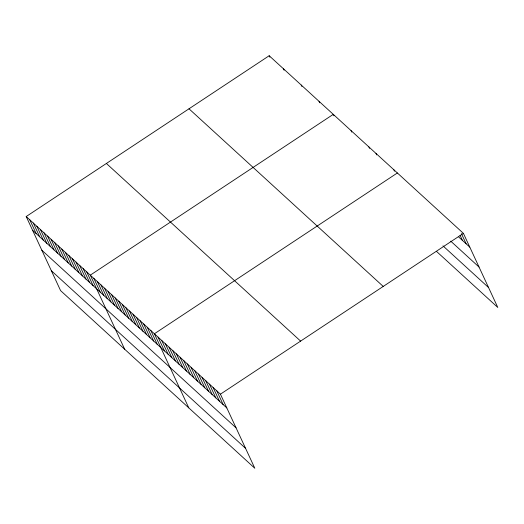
<?xml version="1.0" encoding="UTF-8"?>
<svg xmlns="http://www.w3.org/2000/svg" width="524" height="524" viewBox="0 0 524 524"><rect width="100%" height="100%" fill="white"/><g stroke="black" fill="none" stroke-linecap="round" stroke-linejoin="round"><path stroke-width="0.79" d="M26.2 216.536L220.427 394.172L254.821 468.266L60.594 290.63L26.2 216.536L269.179 55.734L463.406 233.37L497.8 307.464L436.479 251.382M397.369 172.972L154.39 333.775L188.784 407.869M220.427 394.172L463.406 233.37M458.795 237.077L469.799 247.138M450.738 241.164L479.041 267.05M442.963 245.854L488.558 287.558M188.994 108.796L383.221 286.432M106.385 163.468L300.612 341.104M32.593 230.305L226.82 407.941M41.835 250.21L236.055 427.846M51.352 270.725L245.579 448.361M461.421 233.638L466.131 243.784M460.105 235.355L462.463 240.431M393.806 169.717L394.48 171.165M376.003 153.434L376.677 154.881M368.883 146.923L369.558 148.371M351.08 130.64L351.755 132.087M333.945 115.804L333.277 114.356L90.292 275.152L124.686 349.253M319.031 101.328L319.706 102.776M301.228 85.045L301.903 86.493M283.425 68.762L284.093 70.209M269.179 55.734L269.853 57.181M216.759 390.819L223.152 404.587M213.091 387.459L219.477 401.233M209.417 384.105L215.809 397.873M205.749 380.751L212.141 394.52M202.081 377.391L208.473 391.166M198.413 374.038L204.805 387.812M194.745 370.684L201.137 384.452M191.077 367.331L197.469 381.099M187.409 363.97L193.801 377.745M183.741 360.617L190.133 374.385M180.073 357.263L186.465 371.031M176.405 353.91L182.791 367.678M172.73 350.549L179.123 364.324M169.062 347.196L175.455 360.964M165.394 343.842L171.787 357.61M161.726 340.489L168.119 354.257M158.058 337.129L164.451 350.903M150.827 330.52L157.22 344.288M147.27 327.264L153.656 341.032M143.707 324.002L150.1 337.777M140.144 320.747L146.537 334.522M136.587 317.492L142.98 331.26M133.024 314.236L139.417 328.004M129.461 310.981L135.854 324.749M125.904 307.719L132.297 321.494M122.341 304.464L128.734 318.238M118.784 301.208L125.171 314.976M115.221 297.953L121.614 311.721M111.658 294.698L118.051 308.466M108.101 291.436L114.487 305.21M104.538 288.18L110.931 301.955M100.975 284.925L107.368 298.693M97.418 281.67L103.811 295.438M93.855 278.414L100.248 292.182M86.735 271.897L93.128 285.672M83.172 268.642L89.565 282.41M79.615 265.386L86.002 279.154M76.052 262.131L82.445 275.899M72.489 258.869L78.882 272.644M68.932 255.614L75.325 269.388M65.369 252.358L71.762 266.127M61.806 249.103L68.199 262.871M58.249 245.848L64.642 259.616M54.686 242.586L61.079 256.36M51.123 239.33L57.516 253.105M47.566 236.075L53.959 249.843M44.003 232.82L50.396 246.588M40.446 229.564L46.833 243.333M36.883 226.303L43.276 240.077M33.32 223.047L39.713 236.822M29.763 219.792L36.156 233.56"/></g></svg>
